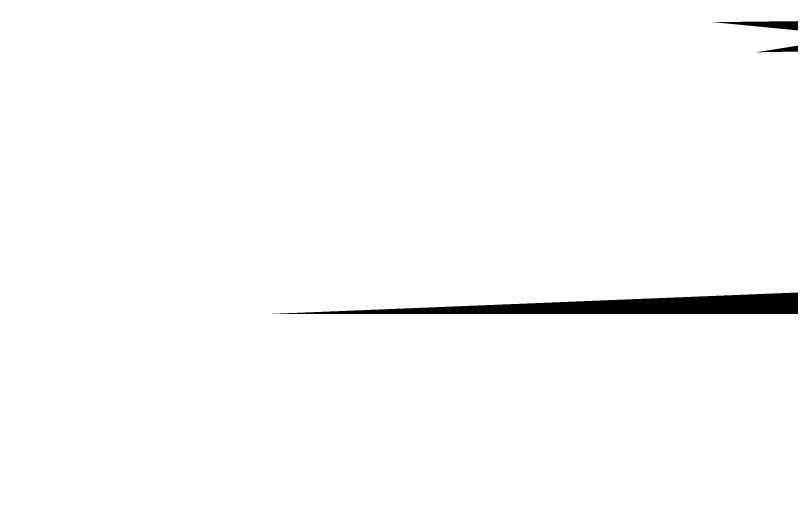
# Model space of a CAD drawing. Extents: x -204 to 381, y -253 to 284.
# Drawn here: x -203.6 to -4.5, y -28.8 to 97.7 of the extents above; entities that cross this region are included whole.
import ezdxf

# ---------------------------------------------------------------- set-up
doc = ezdxf.new("R2010")
doc.units = 0
doc.layers.add('4', color=7, linetype='CONTINUOUS')

msp = doc.modelspace()

# ---------------------------------------------------------------- linework, layer by layer
at = {"layer": '4', "color": 7, "linetype": 'CONTINUOUS', "const_width": 7.6142}
for points in [[(39.982, 92.9595), (40.1147, 92.9807), (38.707, 92.9569)], [(45.361, 93.0191), (45.1438, 93.0165), (45.1879, 93.0122)], [(60.5415, 5.4319), (60.692, 5.4146), (60.4795, 5.4452)], [(48.381, 24.8915), (48.5238, 24.8973), (48.2497, 24.8973)]]:
    msp.add_lwpolyline(points, dxfattribs=at)
at = {"layer": '4', "color": 7, "linetype": 'CONTINUOUS'}
msp.add_lwpolyline([(123.5549, 4.2071, 7.6142, 7.6142, 0), (123.7482, 4.1976, 7.6142, 7.6142, 0), (123.4894, 4.218, 7.6142, 7.6142, 0)], format="xyseb", dxfattribs=at)

doc.saveas('drawing.dxf')
